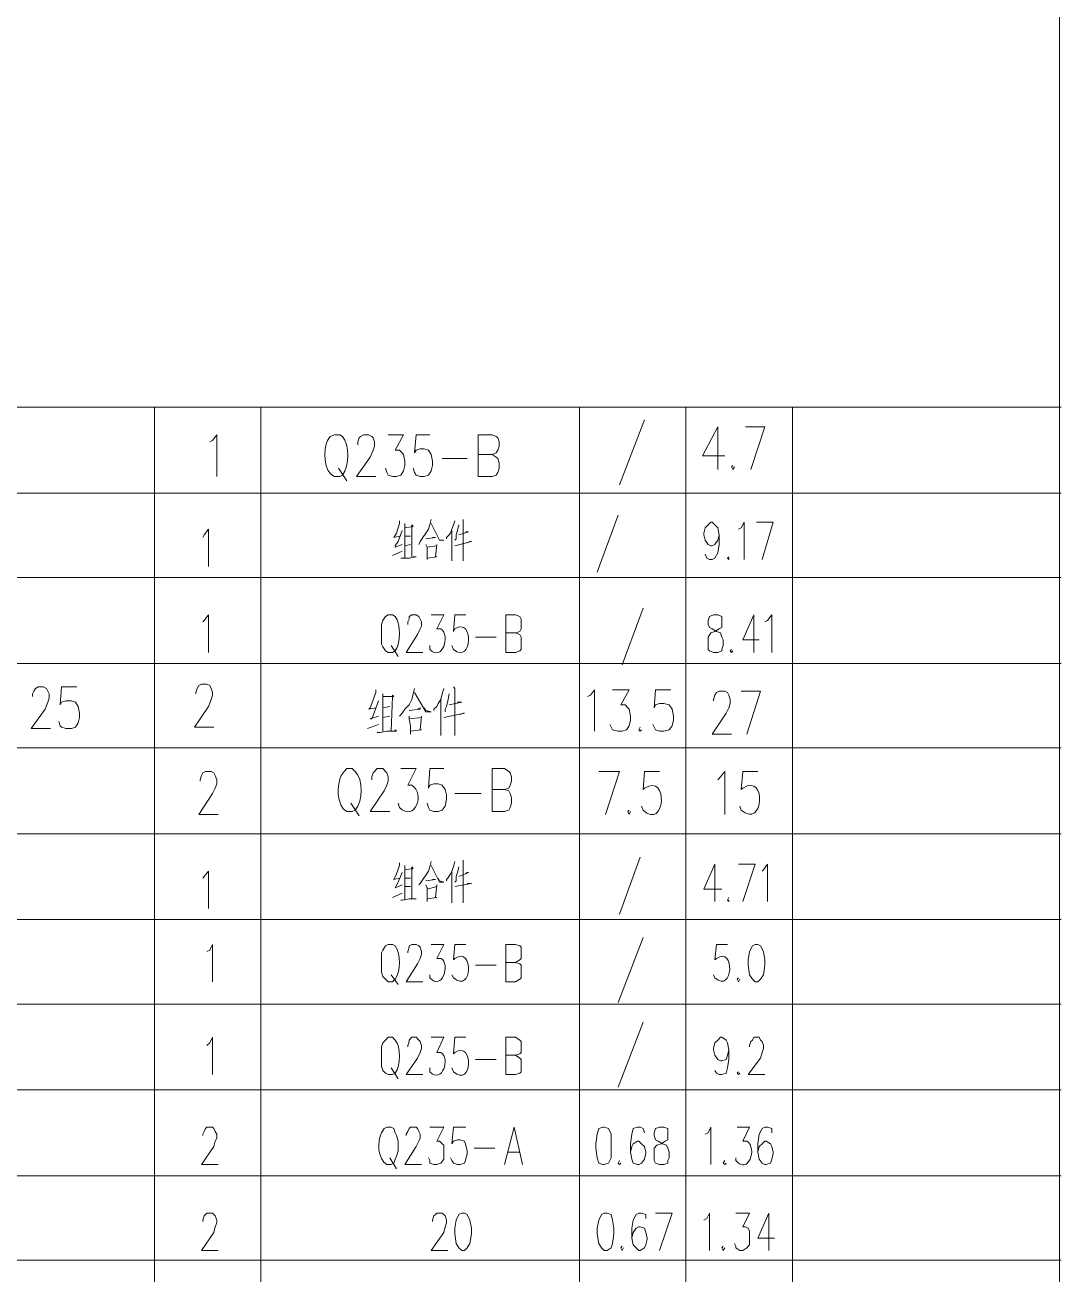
# Model space of a CAD drawing. Header units: millimetres. Extents: x 0 to 819, y 0 to 1152.
# Drawn here: x 684.5 to 819.2, y 295.5 to 457.9 of the extents above; entities that cross this region are included whole.
import ezdxf

# ---------------------------------------------------------------- set-up
doc = ezdxf.new("R2010")
doc.units = ezdxf.units.MM
doc.layers.add('1', color=7, linetype='Continuous')

msp = doc.modelspace()

# ---------------------------------------------------------------- linework, layer by layer
at = {"layer": '1', "color": 0, "lineweight": 18}
for points in [[(819, 14.361732), (43.56, 14.361732), (43.56, 1151.601732), (819, 1151.601732), (819, 14.361732)], [(819, 410.541732), (819, 455.001732)], [(819, 410.541732), (819, 366.261732)], [(819, 321.801732), (819, 366.261732)], [(819, 321.801732), (819, 255.201732)]]:
    msp.add_lwpolyline(points, dxfattribs=at)
at = {"layer": '1', "color": 0, "lineweight": 9}
for points in [[(819.18, 408.201732), (569.34, 408.201732)], [(701.28, 397.041732), (701.28, 408.201732)], [(715.14, 397.041732), (715.14, 408.201732)], [(756.54, 397.041732), (756.54, 408.201732)], [(770.4, 397.041732), (770.4, 408.201732)], [(784.26, 397.041732), (784.26, 408.201732)], [(765, 406.581732), (761.76, 398.121732)], [(708.48, 403.701732), (708.84, 403.881732), (709.38, 404.601732), (709.38, 399.201732)], [(727.74, 403.341732), (727.74, 403.701732), (727.92, 404.241732), (728.1, 404.421732), (728.46, 404.601732), (729.18, 404.601732), (729.54, 404.421732), (729.72, 404.241732), (729.9, 403.701732), (729.9, 403.161732), (729.72, 402.621732), (729.36, 401.721732), (727.56, 399.201732), (730.08, 399.201732)], [(731.7, 404.601732), (733.68, 404.601732), (732.6, 402.621732), (733.14, 402.621732), (733.5, 402.261732), (733.68, 402.081732), (733.86, 401.181732), (733.86, 400.641732), (733.68, 399.921732), (733.32, 399.381732), (732.78, 399.201732), (732.24, 399.201732), (731.7, 399.381732), (731.52, 399.741732), (731.34, 400.281732)], [(737.1, 404.601732), (735.3, 404.601732), (735.12, 402.261732), (735.3, 402.621732), (735.84, 402.801732), (736.38, 402.801732), (736.92, 402.621732), (737.28, 402.081732), (737.46, 401.181732), (737.46, 400.641732), (737.28, 399.921732), (736.92, 399.381732), (736.38, 399.201732), (735.84, 399.201732), (735.3, 399.381732), (735.12, 399.741732), (734.94, 400.281732)], [(743.4, 399.201732), (743.4, 404.601732), (745.2, 404.601732), (745.74, 404.421732), (745.92, 404.241732), (746.1, 403.701732), (746.1, 403.161732), (745.92, 402.621732), (745.74, 402.261732), (745.2, 402.081732), (743.4, 402.081732)], [(774.54, 405.681732), (772.56, 401.901732), (775.44, 401.901732)], [(774.54, 405.681732), (774.54, 400.101732)], [(778.14, 405.681732), (780.66, 405.681732), (778.86, 400.101732)], [(738.72, 401.541732), (741.96, 401.541732)], [(745.2, 402.081732), (745.74, 401.721732), (745.92, 401.541732), (746.1, 401.001732), (746.1, 400.281732), (745.92, 399.741732), (745.74, 399.381732), (745.2, 399.201732), (743.4, 399.201732)], [(725.22, 400.281732), (726.3, 398.661732)], [(776.52, 400.641732), (776.34, 400.461732), (776.52, 400.101732), (776.7, 400.461732)], [(819.18, 397.041732), (569.34, 397.041732)], [(819.18, 397.041732), (569.34, 397.041732)], [(701.28, 386.061732), (701.28, 397.041732)], [(715.14, 386.061732), (715.14, 397.041732)], [(756.54, 386.061732), (756.54, 397.041732)], [(770.4, 386.061732), (770.4, 397.041732)], [(784.26, 386.061732), (784.26, 397.041732)], [(733.14, 393.441732), (733.14, 393.081732), (732.78, 391.821732), (732.42, 391.281732), (732.42, 391.281732), (733.14, 391.461732)], [(733.86, 393.081732), (733.86, 392.541732), (733.86, 388.581732)], [(737.28, 393.621732), (737.1, 392.901732), (736.92, 392.361732), (736.56, 391.821732), (736.2, 391.281732), (735.84, 390.741732), (735.66, 390.381732)], [(737.28, 393.081732), (738.36, 390.921732), (738.9, 390.921732), (738.36, 390.921732), (738.18, 391.281732)], [(740.34, 393.441732), (740.16, 392.901732), (739.98, 392.361732), (739.8, 391.821732), (739.44, 391.461732), (739.26, 391.281732), (739.26, 391.101732)], [(741.42, 393.621732), (741.42, 393.441732), (741.42, 393.621732), (741.42, 388.221732), (741.42, 389.301732)], [(761.58, 394.161732), (758.88, 386.781732)], [(774.72, 391.641732), (774.54, 390.921732), (774.18, 390.381732), (773.82, 390.201732), (773.64, 390.201732), (773.28, 390.381732), (772.92, 390.921732), (772.74, 391.641732), (772.74, 391.821732), (772.92, 392.541732), (773.28, 392.901732), (773.64, 393.261732), (773.82, 393.261732), (774.18, 392.901732), (774.54, 392.541732), (774.72, 391.641732), (774.72, 390.381732), (774.54, 389.301732), (774.18, 388.581732), (773.82, 388.401732), (773.46, 388.401732), (773.1, 388.581732), (772.92, 389.121732)], [(777.24, 392.361732), (777.6, 392.541732), (777.96, 393.261732), (777.96, 388.401732)], [(779.58, 393.261732), (781.74, 393.261732), (780.3, 388.401732)], [(707.58, 391.281732), (707.76, 391.641732), (708.3, 392.361732), (708.3, 387.501732)], [(733.5, 392.181732), (732.96, 390.741732), (732.6, 390.201732), (732.6, 390.021732), (733.5, 390.381732)], [(733.86, 392.541732), (734.94, 392.721732), (734.76, 392.901732), (734.76, 392.541732), (734.76, 388.761732)], [(734.58, 391.461732), (733.86, 391.461732)], [(739.98, 392.181732), (739.98, 388.221732), (739.98, 388.941732)], [(740.88, 392.901732), (740.7, 392.181732), (740.52, 391.641732), (740.52, 391.101732), (740.34, 390.921732)], [(740.88, 391.641732), (742.14, 392.001732), (741.96, 392.001732), (741.78, 392.001732)], [(733.86, 390.201732), (734.58, 390.381732)], [(736.56, 391.101732), (737.82, 391.281732), (737.82, 391.281732), (737.46, 391.281732)], [(736.56, 390.381732), (736.74, 390.021732), (736.74, 389.301732), (736.74, 388.401732), (736.74, 388.581732), (738, 388.761732), (737.82, 388.761732), (738, 390.381732), (738, 390.201732), (736.74, 390.021732)], [(740.34, 390.201732), (742.5, 390.741732), (742.32, 390.741732), (741.96, 390.561732)], [(732.24, 388.941732), (733.5, 389.481732)], [(733.32, 388.581732), (733.5, 388.581732), (734.4, 388.581732), (735.3, 388.761732), (735.12, 388.761732), (735.12, 388.761732), (734.94, 388.761732)], [(775.98, 388.761732), (775.8, 388.581732), (775.98, 388.401732), (775.98, 388.581732)], [(819.18, 386.061732), (569.34, 386.061732)], [(819.18, 386.061732), (569.34, 386.061732)], [(701.28, 374.901732), (701.28, 386.061732)], [(715.14, 374.901732), (715.14, 386.061732)], [(756.54, 374.901732), (756.54, 386.061732)], [(770.4, 374.901732), (770.4, 386.061732)], [(770.4, 386.061732), (770.4, 374.901732)], [(784.26, 374.901732), (784.26, 386.061732)], [(764.82, 382.101732), (762.12, 374.721732)], [(707.58, 380.301732), (707.76, 380.481732), (708.3, 381.201732), (708.3, 376.341732)], [(734.22, 379.941732), (734.22, 380.301732), (734.4, 380.661732), (734.4, 381.021732), (734.76, 381.201732), (735.3, 381.201732), (735.66, 381.021732), (735.84, 380.661732), (736.02, 380.301732), (736.02, 379.761732), (735.84, 379.401732), (735.48, 378.681732), (734.04, 376.341732), (736.2, 376.341732)], [(747, 376.341732), (747, 381.201732), (748.26, 381.201732), (748.8, 381.021732), (748.98, 380.661732), (748.98, 380.301732), (748.98, 379.761732), (748.98, 379.401732), (748.8, 379.041732), (748.26, 378.861732), (747, 378.861732)], [(774, 381.201732), (773.46, 381.021732), (773.28, 380.481732), (773.28, 379.941732), (773.46, 379.581732), (773.82, 379.401732), (774.36, 379.041732), (774.9, 378.861732), (775.08, 378.321732), (775.26, 377.961732), (775.26, 377.241732), (775.08, 376.701732), (775.08, 376.521732), (774.54, 376.341732), (774, 376.341732), (773.46, 376.521732), (773.28, 376.701732), (773.28, 377.241732), (773.28, 377.961732), (773.28, 378.321732), (773.64, 378.861732), (774.18, 379.041732), (774.72, 379.401732), (775.08, 379.581732), (775.08, 379.941732), (775.08, 380.481732), (775.08, 381.021732), (774.54, 381.201732), (774, 381.201732)], [(779.22, 381.201732), (777.78, 377.961732), (779.94, 377.961732)], [(779.22, 381.201732), (779.22, 376.341732)], [(780.66, 380.301732), (781.02, 380.481732), (781.56, 381.201732), (781.56, 376.341732)], [(748.26, 378.861732), (748.8, 378.681732), (748.98, 378.321732), (748.98, 377.961732), (748.98, 377.241732), (748.98, 376.701732), (748.8, 376.521732), (748.26, 376.341732), (747, 376.341732)], [(732.06, 377.241732), (732.96, 375.801732)], [(743.04, 378.321732), (745.74, 378.321732)], [(776.34, 376.701732), (776.16, 376.521732), (776.34, 376.341732), (776.52, 376.521732)], [(819.18, 374.901732), (569.34, 374.901732)], [(819.18, 374.901732), (569.34, 374.901732)], [(701.28, 363.921732), (701.28, 374.901732)], [(715.14, 363.921732), (715.14, 374.901732)], [(756.54, 363.921732), (756.54, 374.901732)], [(770.4, 363.921732), (770.4, 374.901732)], [(784.26, 363.921732), (784.26, 374.901732)], [(706.68, 370.941732), (706.68, 371.121732), (706.86, 371.661732), (707.04, 372.021732), (707.4, 372.201732), (708.12, 372.201732), (708.48, 372.021732), (708.66, 371.661732), (708.84, 371.121732), (708.84, 370.761732), (708.66, 370.221732), (708.3, 369.321732), (706.5, 366.621732), (709.02, 366.621732)], [(685.44, 370.581732), (685.44, 370.941732), (685.62, 371.301732), (685.8, 371.661732), (686.16, 371.841732), (686.88, 371.841732), (687.24, 371.661732), (687.42, 371.301732), (687.6, 370.941732), (687.6, 370.401732), (687.42, 369.861732), (687.06, 368.961732), (685.26, 366.441732), (687.78, 366.441732)], [(691.2, 371.841732), (689.22, 371.841732), (689.04, 369.501732), (689.22, 369.861732), (689.76, 370.041732), (690.48, 370.041732), (691.02, 369.861732), (691.38, 369.321732), (691.56, 368.421732), (691.56, 367.881732), (691.38, 367.161732), (691.02, 366.621732), (690.48, 366.441732), (689.76, 366.441732), (689.22, 366.621732), (689.04, 366.801732), (688.86, 367.341732)], [(730.08, 371.481732), (730.08, 371.121732), (729.54, 369.681732), (729.36, 369.141732), (729.18, 368.961732), (730.08, 369.141732)], [(730.98, 370.941732), (730.98, 370.581732), (730.98, 366.081732)], [(730.98, 370.581732), (732.42, 370.581732), (732.24, 370.761732), (732.24, 370.581732), (732.06, 366.081732)], [(735.12, 371.661732), (734.94, 370.941732), (734.76, 370.221732), (734.4, 369.501732), (733.86, 368.961732), (733.5, 368.421732), (733.14, 368.061732)], [(735.12, 371.121732), (736.56, 368.601732), (737.28, 368.601732), (736.56, 368.781732), (736.38, 369.141732)], [(738.9, 371.661732), (738.72, 370.941732), (738.54, 370.221732), (738.18, 369.681732), (738, 369.321732), (737.64, 368.961732), (737.64, 368.781732)], [(739.62, 370.941732), (739.44, 370.041732), (739.26, 369.321732), (739.08, 368.961732), (739.08, 368.601732)], [(740.16, 371.841732), (740.34, 371.661732), (740.34, 371.661732), (740.34, 365.541732), (740.34, 366.801732)], [(757.62, 370.581732), (757.98, 370.761732), (758.52, 371.481732), (758.52, 366.081732)], [(760.86, 371.481732), (763.02, 371.481732), (761.94, 369.501732), (762.48, 369.501732), (762.84, 369.141732), (763.02, 368.961732), (763.2, 368.061732), (763.2, 367.521732), (763.02, 366.801732), (762.66, 366.261732), (762.12, 366.081732), (761.58, 366.081732), (760.86, 366.261732), (760.68, 366.621732), (760.5, 366.981732)], [(768.42, 371.481732), (766.44, 371.481732), (766.26, 369.141732), (766.44, 369.501732), (766.98, 369.681732), (767.52, 369.681732), (768.24, 369.501732), (768.6, 368.961732), (768.78, 368.061732), (768.78, 367.521732), (768.6, 366.801732), (768.24, 366.261732), (767.52, 366.081732), (766.98, 366.081732), (766.44, 366.261732), (766.26, 366.621732), (766.08, 366.981732)], [(774, 370.041732), (774, 370.221732), (774.18, 370.761732), (774.36, 371.121732), (774.72, 371.301732), (775.44, 371.301732), (775.8, 371.121732), (775.98, 370.761732), (776.16, 370.221732), (776.16, 369.681732), (775.98, 369.141732), (775.62, 368.421732), (773.82, 365.721732), (776.34, 365.721732)], [(777.6, 371.301732), (780.12, 371.301732), (778.32, 365.721732)], [(730.44, 370.041732), (729.9, 368.601732), (729.54, 367.701732), (729.36, 367.701732), (730.44, 368.061732)], [(731.88, 369.321732), (730.98, 369.141732)], [(734.4, 368.781732), (735.84, 368.961732), (735.84, 369.141732), (735.48, 368.961732)], [(738.54, 370.221732), (738.54, 367.161732), (738.54, 365.541732), (738.54, 365.901732), (738.54, 366.441732)], [(739.62, 369.501732), (741.24, 369.861732), (741.06, 369.861732), (740.7, 369.861732)], [(730.98, 367.881732), (731.88, 368.061732)], [(734.4, 368.061732), (734.4, 367.701732), (734.58, 366.801732), (734.58, 365.721732), (734.58, 366.081732), (736.02, 366.261732), (735.84, 366.261732), (736.02, 368.061732), (736.02, 367.881732), (734.4, 367.701732)], [(738.9, 367.881732), (741.6, 368.421732), (741.42, 368.421732), (741.06, 368.241732)], [(729, 366.441732), (730.44, 366.981732)], [(730.26, 365.901732), (730.62, 365.901732), (731.52, 366.081732), (732.78, 366.081732), (732.6, 366.261732), (732.6, 366.081732), (732.24, 366.081732)], [(764.46, 366.621732), (764.28, 366.261732), (764.46, 366.081732), (764.64, 366.261732)], [(819.18, 363.921732), (569.34, 363.921732)], [(819.18, 363.921732), (569.34, 363.921732)], [(701.28, 352.761732), (701.28, 363.921732)], [(715.14, 352.761732), (715.14, 363.921732)], [(756.54, 352.761732), (756.54, 363.921732)], [(770.4, 352.761732), (770.4, 363.921732)], [(784.26, 352.761732), (784.26, 363.921732)], [(707.22, 359.601732), (707.22, 359.781732), (707.4, 360.321732), (707.58, 360.681732), (707.94, 360.861732), (708.66, 360.861732), (709.02, 360.681732), (709.2, 360.321732), (709.38, 359.781732), (709.38, 359.241732), (709.2, 358.701732), (708.84, 357.981732), (707.04, 355.281732), (709.56, 355.281732)], [(729.54, 359.781732), (729.54, 360.141732), (729.72, 360.681732), (729.9, 360.861732), (730.26, 361.221732), (730.98, 361.221732), (731.34, 360.861732), (731.52, 360.681732), (731.7, 360.141732), (731.7, 359.601732), (731.52, 359.061732), (731.16, 358.341732), (729.36, 355.641732), (731.88, 355.641732)], [(738.9, 361.221732), (737.1, 361.221732), (736.92, 358.701732), (737.1, 359.061732), (737.64, 359.241732), (738.18, 359.241732), (738.72, 359.061732), (739.08, 358.521732), (739.26, 357.801732), (739.26, 357.261732), (739.08, 356.361732), (738.72, 355.821732), (738.18, 355.641732), (737.64, 355.641732), (737.1, 355.821732), (736.92, 356.181732), (736.74, 356.721732)], [(745.2, 355.641732), (745.2, 361.221732), (746.82, 361.221732), (747.36, 360.861732), (747.54, 360.681732), (747.72, 360.141732), (747.72, 359.601732), (747.54, 359.061732), (747.36, 358.701732), (746.82, 358.521732), (745.2, 358.521732)], [(759.06, 360.861732), (761.76, 360.861732), (759.96, 355.281732)], [(774.54, 359.781732), (774.9, 360.141732), (775.44, 360.861732), (775.44, 355.281732)], [(740.34, 357.981732), (743.76, 357.981732)], [(746.82, 358.521732), (747.36, 358.341732), (747.54, 357.981732), (747.72, 357.441732), (747.72, 356.721732), (747.54, 356.181732), (747.36, 355.821732), (746.82, 355.641732), (745.2, 355.641732)], [(726.84, 356.721732), (727.92, 355.101732)], [(763.02, 355.821732), (762.84, 355.641732), (763.02, 355.281732), (763.2, 355.641732)], [(819.18, 352.761732), (569.34, 352.761732)], [(819.18, 352.761732), (569.34, 352.761732)], [(701.28, 341.601732), (701.28, 352.761732)], [(715.14, 341.601732), (715.14, 352.761732)], [(756.54, 341.601732), (756.54, 352.761732)], [(770.4, 341.601732), (770.4, 352.761732)], [(784.26, 341.601732), (784.26, 352.761732)], [(737.28, 349.161732), (737.1, 348.441732), (736.92, 347.901732), (736.56, 347.361732), (736.2, 346.821732), (735.84, 346.281732), (735.66, 346.101732)], [(740.34, 349.161732), (740.16, 348.441732), (739.98, 347.901732), (739.8, 347.541732), (739.44, 347.001732), (739.26, 346.821732), (739.26, 346.641732)], [(741.42, 349.341732), (741.42, 349.161732), (741.42, 349.161732), (741.42, 343.761732), (741.42, 344.841732)], [(764.46, 349.701732), (761.76, 342.321732)], [(707.58, 347.001732), (707.76, 347.181732), (708.3, 347.901732), (708.3, 343.041732)], [(733.14, 348.981732), (733.14, 348.621732), (732.78, 347.541732), (732.42, 346.821732), (732.42, 346.821732), (733.14, 347.001732)], [(733.5, 347.721732), (732.96, 346.461732), (732.6, 345.741732), (732.6, 345.741732), (733.5, 346.101732)], [(733.86, 348.621732), (733.86, 348.261732), (733.86, 344.121732)], [(733.86, 348.081732), (734.94, 348.261732), (734.76, 348.441732), (734.76, 348.261732), (734.76, 344.301732)], [(737.28, 348.621732), (738.36, 346.461732), (738.9, 346.461732), (738.36, 346.641732), (738.18, 347.001732)], [(739.98, 347.901732), (739.98, 343.761732), (739.98, 344.661732)], [(740.88, 348.441732), (740.7, 347.721732), (740.52, 347.181732), (740.52, 346.641732), (740.34, 346.461732)], [(740.88, 347.181732), (742.14, 347.721732), (741.96, 347.721732), (741.78, 347.541732)], [(774.18, 348.801732), (772.74, 345.561732), (775.08, 345.561732)], [(774.18, 348.801732), (774.18, 343.941732)], [(777.24, 348.801732), (779.4, 348.801732), (777.78, 343.941732)], [(780.3, 347.901732), (780.48, 348.081732), (781.02, 348.801732), (781.02, 343.941732)], [(734.58, 347.001732), (733.86, 347.001732)], [(733.86, 345.921732), (734.58, 345.921732)], [(736.56, 346.641732), (737.82, 346.821732), (737.82, 346.821732), (737.46, 346.821732)], [(736.56, 346.101732), (736.74, 345.741732), (736.74, 344.841732), (736.74, 343.941732), (736.74, 344.301732), (738, 344.481732), (737.82, 344.481732), (738, 346.101732), (738, 345.921732), (736.74, 345.561732)], [(740.34, 345.921732), (742.5, 346.281732), (742.32, 346.281732), (741.96, 346.281732)], [(732.24, 344.481732), (733.5, 345.021732)], [(733.32, 344.121732), (733.5, 344.121732), (734.4, 344.301732), (735.3, 344.301732), (735.12, 344.301732), (734.94, 344.301732)], [(775.98, 344.481732), (775.8, 344.121732), (775.98, 343.941732), (775.98, 344.121732)], [(819.18, 341.601732), (569.34, 341.601732)], [(819.18, 341.601732), (569.34, 341.601732)], [(701.28, 330.621732), (701.28, 341.601732)], [(715.14, 330.621732), (715.14, 341.601732)], [(756.54, 330.621732), (756.54, 341.601732)], [(770.4, 330.621732), (770.4, 341.601732)], [(784.26, 330.621732), (784.26, 341.601732)], [(708.12, 337.461732), (708.48, 337.641732), (708.84, 338.361732), (708.84, 333.501732)], [(734.22, 337.281732), (734.22, 337.461732), (734.4, 338.001732), (734.4, 338.181732), (734.76, 338.361732), (735.3, 338.361732), (735.66, 338.181732), (735.84, 338.001732), (736.02, 337.461732), (736.02, 337.101732), (735.84, 336.561732), (735.48, 335.841732), (734.04, 333.501732), (736.2, 333.501732)], [(747, 333.501732), (747, 338.361732), (748.26, 338.361732), (748.8, 338.181732), (748.98, 338.001732), (748.98, 337.461732), (748.98, 337.101732), (748.98, 336.561732), (748.8, 336.381732), (748.26, 336.021732), (747, 336.021732)], [(764.82, 339.261732), (761.58, 330.801732)], [(779.4, 338.361732), (779.04, 338.181732), (778.68, 337.461732), (778.5, 336.381732), (778.5, 335.661732), (778.68, 334.401732), (779.04, 333.861732), (779.4, 333.501732), (779.76, 333.501732), (780.12, 333.861732), (780.48, 334.401732), (780.66, 335.661732), (780.66, 336.381732), (780.48, 337.461732), (780.12, 338.181732), (779.76, 338.361732), (779.4, 338.361732)], [(743.04, 335.661732), (745.74, 335.661732)], [(748.26, 336.021732), (748.8, 335.841732), (748.98, 335.661732), (748.98, 335.121732), (748.98, 334.401732), (748.98, 334.041732), (748.8, 333.861732), (748.26, 333.501732), (747, 333.501732)], [(732.06, 334.401732), (732.96, 333.141732)], [(777.24, 334.041732), (777.06, 333.861732), (777.24, 333.501732), (777.42, 333.861732)], [(819.18, 330.621732), (569.34, 330.621732)], [(819.18, 330.621732), (569.34, 330.621732)], [(701.28, 319.461732), (701.28, 330.621732)], [(715.14, 319.461732), (715.14, 330.621732)], [(756.54, 319.461732), (756.54, 330.621732)], [(770.4, 319.461732), (770.4, 330.621732)], [(784.26, 319.461732), (784.26, 330.621732)], [(764.82, 328.281732), (761.58, 319.821732)], [(708.12, 325.221732), (708.48, 325.581732), (708.84, 326.301732), (708.84, 321.441732)], [(734.22, 325.041732), (734.22, 325.221732), (734.4, 325.761732), (734.4, 325.941732), (734.76, 326.301732), (735.3, 326.301732), (735.66, 325.941732), (735.84, 325.761732), (736.02, 325.221732), (736.02, 324.861732), (735.84, 324.321732), (735.48, 323.601732), (734.04, 321.441732), (736.2, 321.441732)], [(747, 321.441732), (747, 326.301732), (748.26, 326.301732), (748.8, 325.941732), (748.98, 325.761732), (748.98, 325.221732), (748.98, 324.861732), (748.98, 324.321732), (748.8, 324.141732), (748.26, 323.961732), (747, 323.961732)], [(775.98, 324.681732), (775.8, 323.961732), (775.62, 323.421732), (775.08, 323.241732), (774.9, 323.241732), (774.54, 323.421732), (774.18, 323.961732), (774, 324.681732), (774, 324.861732), (774.18, 325.581732), (774.54, 325.941732), (774.9, 326.301732), (775.08, 326.301732), (775.62, 325.941732), (775.8, 325.581732), (775.98, 324.681732), (775.98, 323.421732), (775.8, 322.341732), (775.62, 321.621732), (775.08, 321.441732), (774.72, 321.441732), (774.36, 321.621732), (774.18, 321.981732)], [(778.68, 325.041732), (778.68, 325.221732), (778.86, 325.761732), (779.04, 325.941732), (779.22, 326.301732), (779.94, 326.301732), (780.12, 325.941732), (780.3, 325.761732), (780.48, 325.221732), (780.48, 324.861732), (780.3, 324.321732), (780.12, 323.601732), (778.5, 321.441732), (780.66, 321.441732)], [(743.04, 323.421732), (745.74, 323.421732)], [(748.26, 323.961732), (748.8, 323.601732), (748.98, 323.421732), (748.98, 323.061732), (748.98, 322.341732), (748.98, 321.801732), (748.8, 321.621732), (748.26, 321.441732), (747, 321.441732)], [(732.06, 322.341732), (732.96, 320.901732)], [(777.24, 321.801732), (777.06, 321.621732), (777.24, 321.441732), (777.42, 321.621732)], [(819.18, 319.461732), (569.34, 319.461732)], [(819.18, 319.461732), (569.34, 319.461732)], [(701.28, 308.301732), (701.28, 319.461732)], [(715.14, 308.301732), (715.14, 319.461732)], [(756.54, 308.301732), (756.54, 319.461732)], [(770.4, 308.301732), (770.4, 319.461732)], [(784.26, 308.301732), (784.26, 319.461732)], [(707.58, 313.521732), (707.58, 313.701732), (707.76, 314.061732), (707.94, 314.421732), (708.12, 314.601732), (708.84, 314.601732), (709.02, 314.421732), (709.2, 314.061732), (709.38, 313.701732), (709.38, 313.161732), (709.2, 312.801732), (709.02, 312.081732), (707.4, 309.741732), (709.56, 309.741732)], [(734.04, 313.521732), (734.04, 313.701732), (734.22, 314.061732), (734.4, 314.421732), (734.58, 314.601732), (735.3, 314.601732), (735.48, 314.421732), (735.66, 314.061732), (735.84, 313.701732), (735.84, 313.161732), (735.66, 312.801732), (735.3, 312.081732), (733.86, 309.741732), (736.02, 309.741732)], [(737.1, 314.601732), (738.9, 314.601732), (738, 312.801732), (738.36, 312.801732), (738.72, 312.441732), (738.9, 312.261732), (738.9, 311.541732), (738.9, 311.181732), (738.9, 310.461732), (738.54, 309.921732), (738, 309.741732), (737.64, 309.741732), (737.1, 309.921732), (737.1, 310.281732), (736.92, 310.641732)], [(741.78, 314.601732), (740.16, 314.601732), (739.98, 312.441732), (740.16, 312.801732), (740.7, 312.981732), (741.06, 312.981732), (741.6, 312.801732), (741.78, 312.261732), (741.96, 311.541732), (741.96, 311.181732), (741.78, 310.461732), (741.6, 309.921732), (741.06, 309.741732), (740.7, 309.741732), (740.16, 309.921732), (739.98, 310.281732), (739.8, 310.641732)], [(746.82, 309.741732), (748.08, 314.601732), (749.16, 309.741732)], [(759.6, 314.601732), (759.06, 314.421732), (758.88, 313.701732), (758.7, 312.441732), (758.7, 311.901732), (758.88, 310.641732), (759.06, 309.921732), (759.6, 309.741732), (759.78, 309.741732), (760.32, 309.921732), (760.68, 310.641732), (760.68, 311.901732), (760.68, 312.441732), (760.68, 313.701732), (760.32, 314.421732), (759.78, 314.601732), (759.6, 314.601732)], [(765, 313.881732), (764.82, 314.421732), (764.46, 314.601732), (764.1, 314.601732), (763.56, 314.421732), (763.38, 313.701732), (763.2, 312.441732), (763.2, 311.361732), (763.38, 310.461732), (763.56, 309.921732), (764.1, 309.741732), (764.28, 309.741732), (764.64, 309.921732), (765, 310.461732), (765.18, 311.181732), (765.18, 311.361732), (765, 312.081732), (764.64, 312.441732), (764.28, 312.801732), (764.1, 312.801732), (763.56, 312.441732), (763.38, 312.081732), (763.2, 311.361732)], [(766.98, 314.601732), (766.44, 314.421732), (766.26, 313.881732), (766.26, 313.521732), (766.44, 312.981732), (766.8, 312.801732), (767.34, 312.441732), (767.88, 312.261732), (768.06, 311.901732), (768.24, 311.361732), (768.24, 310.641732), (768.06, 310.281732), (768.06, 309.921732), (767.52, 309.741732), (766.98, 309.741732), (766.44, 309.921732), (766.26, 310.281732), (766.26, 310.641732), (766.26, 311.361732), (766.26, 311.901732), (766.62, 312.261732), (767.16, 312.441732), (767.7, 312.801732), (768.06, 312.981732), (768.06, 313.521732), (768.06, 313.881732), (768.06, 314.421732), (767.52, 314.601732), (766.98, 314.601732)], [(772.92, 313.701732), (773.28, 313.881732), (773.64, 314.601732), (773.64, 309.741732)], [(781.56, 313.881732), (781.56, 314.421732), (781.02, 314.601732), (780.66, 314.601732), (780.3, 314.421732), (779.94, 313.701732), (779.76, 312.441732), (779.76, 311.361732), (779.94, 310.461732), (780.3, 309.921732), (780.66, 309.741732), (780.84, 309.741732), (781.38, 309.921732), (781.56, 310.461732), (781.74, 311.181732), (781.74, 311.361732), (781.56, 312.081732), (781.38, 312.441732), (780.84, 312.801732), (780.66, 312.801732), (780.3, 312.441732), (779.94, 312.081732), (779.76, 311.361732)], [(742.86, 311.901732), (745.56, 311.901732)], [(731.88, 310.641732), (732.78, 309.201732)], [(747.18, 311.361732), (748.8, 311.361732)], [(761.76, 310.281732), (761.58, 309.921732), (761.76, 309.741732), (761.94, 309.921732)], [(775.44, 310.281732), (775.26, 309.921732), (775.44, 309.741732), (775.62, 309.921732)], [(819.18, 308.301732), (569.34, 308.301732)], [(819.18, 308.301732), (569.34, 308.301732)], [(701.28, 297.321732), (701.28, 308.301732)], [(715.14, 297.321732), (715.14, 308.301732)], [(756.54, 297.321732), (756.54, 308.301732)], [(770.4, 297.321732), (770.4, 308.301732)], [(784.26, 297.321732), (784.26, 308.301732)], [(707.58, 302.361732), (707.58, 302.541732), (707.76, 303.081732), (707.94, 303.261732), (708.12, 303.441732), (708.84, 303.441732), (709.02, 303.261732), (709.2, 303.081732), (709.38, 302.541732), (709.38, 302.181732), (709.2, 301.641732), (709.02, 300.921732), (707.4, 298.581732), (709.56, 298.581732)], [(737.46, 302.361732), (737.46, 302.541732), (737.64, 303.081732), (737.82, 303.261732), (738, 303.441732), (738.72, 303.441732), (738.9, 303.261732), (739.08, 303.081732), (739.26, 302.541732), (739.26, 302.181732), (739.08, 301.641732), (738.9, 300.921732), (737.28, 298.581732), (739.44, 298.581732)], [(741.24, 303.441732), (740.88, 303.261732), (740.52, 302.541732), (740.34, 301.461732), (740.34, 300.741732), (740.52, 299.481732), (740.88, 298.941732), (741.24, 298.581732), (741.6, 298.581732), (741.96, 298.941732), (742.32, 299.481732), (742.5, 300.741732), (742.5, 301.461732), (742.32, 302.541732), (741.96, 303.261732), (741.6, 303.441732), (741.24, 303.441732)], [(759.78, 303.441732), (759.42, 303.261732), (759.06, 302.541732), (758.88, 301.461732), (758.88, 300.741732), (759.06, 299.481732), (759.42, 298.941732), (759.78, 298.581732), (760.14, 298.581732), (760.68, 298.941732), (760.86, 299.481732), (761.04, 300.741732), (761.04, 301.461732), (760.86, 302.541732), (760.68, 303.261732), (760.14, 303.441732), (759.78, 303.441732)], [(765.18, 302.721732), (765.18, 303.261732), (764.64, 303.441732), (764.28, 303.441732), (763.92, 303.261732), (763.56, 302.541732), (763.38, 301.461732), (763.38, 300.201732), (763.56, 299.301732), (763.92, 298.941732), (764.28, 298.581732), (764.46, 298.581732), (765, 298.941732), (765.18, 299.301732), (765.36, 300.021732), (765.36, 300.201732), (765.18, 300.921732), (765, 301.461732), (764.46, 301.641732), (764.28, 301.641732), (763.92, 301.461732), (763.56, 300.921732), (763.38, 300.201732)], [(766.44, 303.441732), (768.6, 303.441732), (766.98, 298.581732)], [(772.74, 302.541732), (773.1, 302.721732), (773.46, 303.441732), (773.46, 298.581732)], [(776.88, 303.441732), (778.68, 303.441732), (777.78, 301.641732), (778.14, 301.641732), (778.5, 301.461732), (778.68, 301.101732), (778.68, 300.561732), (778.68, 300.021732), (778.68, 299.301732), (778.32, 298.941732), (777.78, 298.581732), (777.42, 298.581732), (776.88, 298.941732), (776.88, 299.121732), (776.7, 299.481732)], [(781.2, 303.441732), (779.76, 300.201732), (781.92, 300.201732)], [(781.2, 303.441732), (781.2, 298.581732)], [(762.12, 299.121732), (761.94, 298.941732), (762.12, 298.581732), (762.3, 298.941732)], [(775.26, 299.121732), (775.08, 298.941732), (775.26, 298.581732), (775.44, 298.941732)], [(819.18, 297.321732), (569.34, 297.321732)], [(819.18, 297.321732), (569.34, 297.321732)], [(701.28, 286.161732), (701.28, 297.321732)], [(715.14, 286.161732), (715.14, 297.321732)], [(756.54, 286.161732), (756.54, 297.321732)], [(770.4, 286.161732), (770.4, 297.321732)], [(784.26, 286.161732), (784.26, 297.321732)]]:
    msp.add_lwpolyline(points, dxfattribs=at)
for points, knots in [([(724.68, 404.601732), (724.68, 404.601732), (724.14, 404.421732), (724.14, 404.421732), (724.14, 404.421732), (723.78, 403.881732), (723.78, 403.881732), (723.24, 402.801732), (723.24, 399.741732), (724.68, 399.201732), (724.68, 399.201732), (725.4, 399.201732), (725.4, 399.201732), (725.4, 399.201732), (725.76, 399.381732), (725.76, 399.381732), (726.66, 400.641732), (726.66, 403.341732), (725.76, 404.421732), (725.76, 404.421732), (725.4, 404.601732), (725.4, 404.601732), (725.4, 404.601732), (724.68, 404.601732), (724.68, 404.601732)], [0, 0, 0, 0, 1, 1, 1, 2, 2, 2, 3, 3, 3, 4, 4, 4, 5, 5, 5, 6, 6, 6, 7, 7, 7, 8, 8, 8, 8]), ([(731.7, 381.201732), (731.7, 381.201732), (731.34, 381.021732), (731.34, 381.021732), (731.34, 381.021732), (730.98, 380.481732), (730.98, 380.481732), (730.98, 380.481732), (730.8, 379.941732), (730.8, 379.941732), (730.8, 379.941732), (730.8, 379.401732), (730.8, 379.401732), (730.8, 379.401732), (730.8, 378.141732), (730.8, 378.141732), (730.8, 378.141732), (730.8, 377.421732), (730.8, 377.421732), (730.8, 377.421732), (730.98, 377.061732), (730.98, 377.061732), (730.98, 377.061732), (731.34, 376.521732), (731.34, 376.521732), (731.34, 376.521732), (731.7, 376.341732), (731.7, 376.341732), (731.7, 376.341732), (732.24, 376.341732), (732.24, 376.341732), (732.24, 376.341732), (732.6, 376.521732), (732.6, 376.521732), (733.32, 377.601732), (733.32, 379.941732), (732.6, 381.021732), (732.6, 381.021732), (732.24, 381.201732), (732.24, 381.201732), (732.24, 381.201732), (731.7, 381.201732), (731.7, 381.201732)], [0, 0, 0, 0, 1, 1, 1, 2, 2, 2, 3, 3, 3, 4, 4, 4, 5, 5, 5, 6, 6, 6, 7, 7, 7, 8, 8, 8, 9, 9, 9, 10, 10, 10, 11, 11, 11, 12, 12, 12, 13, 13, 13, 14, 14, 14, 14]), ([(737.28, 381.201732), (737.28, 381.201732), (738.9, 381.201732), (738.9, 381.201732), (738.9, 381.201732), (738, 379.401732), (738, 379.401732), (738, 379.401732), (738.54, 379.401732), (738.54, 379.401732), (739.8, 378.501732), (738.72, 375.081732), (737.1, 376.701732), (737.1, 376.701732), (737.1, 377.241732), (737.1, 377.241732)], [0, 0, 0, 0, 1, 1, 1, 2, 2, 2, 3, 3, 3, 4, 4, 4, 5, 5, 5, 5]), ([(741.78, 381.201732), (741.78, 381.201732), (740.34, 381.201732), (740.34, 381.201732), (740.34, 381.201732), (740.16, 379.041732), (740.16, 379.041732), (740.16, 379.041732), (740.34, 379.401732), (740.34, 379.401732), (742.86, 381.021732), (742.68, 374.721732), (740.16, 376.701732), (740.16, 376.701732), (739.98, 377.241732), (739.98, 377.241732)], [0, 0, 0, 0, 1, 1, 1, 2, 2, 2, 3, 3, 3, 4, 4, 4, 5, 5, 5, 5]), ([(726.3, 361.221732), (726.3, 361.221732), (725.94, 360.861732), (725.94, 360.861732), (725.94, 360.861732), (725.58, 360.321732), (725.58, 360.321732), (725.04, 359.241732), (724.86, 356.361732), (726.3, 355.641732), (726.3, 355.641732), (727.02, 355.641732), (727.02, 355.641732), (727.02, 355.641732), (727.38, 355.821732), (727.38, 355.821732), (728.46, 357.081732), (728.46, 359.781732), (727.38, 360.861732), (727.38, 360.861732), (727.02, 361.221732), (727.02, 361.221732), (727.02, 361.221732), (726.3, 361.221732), (726.3, 361.221732)], [0, 0, 0, 0, 1, 1, 1, 2, 2, 2, 3, 3, 3, 4, 4, 4, 5, 5, 5, 6, 6, 6, 7, 7, 7, 8, 8, 8, 8]), ([(733.32, 361.221732), (733.32, 361.221732), (735.3, 361.221732), (735.3, 361.221732), (735.3, 361.221732), (734.22, 359.061732), (734.22, 359.061732), (734.22, 359.061732), (734.76, 359.061732), (734.76, 359.061732), (736.56, 357.981732), (735.12, 354.201732), (733.14, 356.181732), (733.14, 356.181732), (732.96, 356.721732), (732.96, 356.721732)], [0, 0, 0, 0, 1, 1, 1, 2, 2, 2, 3, 3, 3, 4, 4, 4, 5, 5, 5, 5]), ([(766.98, 360.861732), (766.98, 360.861732), (765, 360.861732), (765, 360.861732), (765, 360.861732), (764.82, 358.521732), (764.82, 358.521732), (764.82, 358.521732), (765, 358.701732), (765, 358.701732), (768.24, 360.681732), (767.7, 353.121732), (764.82, 355.821732), (764.82, 355.821732), (764.64, 356.361732), (764.64, 356.361732)], [0, 0, 0, 0, 1, 1, 1, 2, 2, 2, 3, 3, 3, 4, 4, 4, 5, 5, 5, 5]), ([(779.76, 360.861732), (779.76, 360.861732), (777.78, 360.861732), (777.78, 360.861732), (777.78, 360.861732), (777.6, 358.521732), (777.6, 358.521732), (777.6, 358.521732), (777.78, 358.701732), (777.78, 358.701732), (781.02, 360.681732), (780.48, 353.301732), (777.6, 355.821732), (777.6, 355.821732), (777.42, 356.361732), (777.42, 356.361732)], [0, 0, 0, 0, 1, 1, 1, 2, 2, 2, 3, 3, 3, 4, 4, 4, 5, 5, 5, 5]), ([(731.7, 338.361732), (731.7, 338.361732), (731.34, 338.181732), (731.34, 338.181732), (731.34, 338.181732), (730.98, 337.641732), (730.98, 337.641732), (730.98, 337.641732), (730.8, 337.281732), (730.8, 337.281732), (730.8, 337.281732), (730.8, 336.561732), (730.8, 336.561732), (730.8, 336.561732), (730.8, 335.481732), (730.8, 335.481732), (730.8, 335.481732), (730.8, 334.761732), (730.8, 334.761732), (730.8, 334.761732), (730.98, 334.221732), (730.98, 334.221732), (730.98, 334.221732), (731.34, 333.861732), (731.34, 333.861732), (731.34, 333.861732), (731.7, 333.501732), (731.7, 333.501732), (731.7, 333.501732), (732.24, 333.501732), (732.24, 333.501732), (732.24, 333.501732), (732.6, 333.861732), (732.6, 333.861732), (733.32, 334.941732), (733.32, 337.101732), (732.6, 338.181732), (732.6, 338.181732), (732.24, 338.361732), (732.24, 338.361732), (732.24, 338.361732), (731.7, 338.361732), (731.7, 338.361732)], [0, 0, 0, 0, 1, 1, 1, 2, 2, 2, 3, 3, 3, 4, 4, 4, 5, 5, 5, 6, 6, 6, 7, 7, 7, 8, 8, 8, 9, 9, 9, 10, 10, 10, 11, 11, 11, 12, 12, 12, 13, 13, 13, 14, 14, 14, 14]), ([(737.28, 338.361732), (737.28, 338.361732), (738.9, 338.361732), (738.9, 338.361732), (738.9, 338.361732), (738, 336.561732), (738, 336.561732), (738, 336.561732), (738.54, 336.561732), (738.54, 336.561732), (739.8, 335.841732), (738.72, 332.241732), (737.1, 334.041732), (737.1, 334.041732), (737.1, 334.401732), (737.1, 334.401732)], [0, 0, 0, 0, 1, 1, 1, 2, 2, 2, 3, 3, 3, 4, 4, 4, 5, 5, 5, 5]), ([(741.78, 338.361732), (741.78, 338.361732), (740.34, 338.361732), (740.34, 338.361732), (740.34, 338.361732), (740.16, 336.381732), (740.16, 336.381732), (740.16, 336.381732), (740.34, 336.561732), (740.34, 336.561732), (742.86, 338.181732), (742.68, 331.881732), (740.16, 334.041732), (740.16, 334.041732), (739.98, 334.401732), (739.98, 334.401732)], [0, 0, 0, 0, 1, 1, 1, 2, 2, 2, 3, 3, 3, 4, 4, 4, 5, 5, 5, 5]), ([(775.8, 338.361732), (775.8, 338.361732), (774.36, 338.361732), (774.36, 338.361732), (774.36, 338.361732), (774.18, 336.381732), (774.18, 336.381732), (774.18, 336.381732), (774.36, 336.561732), (774.36, 336.561732), (776.88, 338.181732), (776.52, 331.881732), (774.18, 334.041732), (774.18, 334.041732), (774, 334.401732), (774, 334.401732)], [0, 0, 0, 0, 1, 1, 1, 2, 2, 2, 3, 3, 3, 4, 4, 4, 5, 5, 5, 5]), ([(731.7, 326.301732), (731.7, 326.301732), (731.34, 325.941732), (731.34, 325.941732), (731.34, 325.941732), (730.98, 325.581732), (730.98, 325.581732), (730.98, 325.581732), (730.8, 325.041732), (730.8, 325.041732), (730.8, 325.041732), (730.8, 324.321732), (730.8, 324.321732), (730.8, 324.321732), (730.8, 323.241732), (730.8, 323.241732), (730.8, 323.241732), (730.8, 322.521732), (730.8, 322.521732), (730.8, 322.521732), (730.98, 321.981732), (730.98, 321.981732), (730.98, 321.981732), (731.34, 321.621732), (731.34, 321.621732), (731.34, 321.621732), (731.7, 321.441732), (731.7, 321.441732), (731.7, 321.441732), (732.24, 321.441732), (732.24, 321.441732), (732.24, 321.441732), (732.6, 321.621732), (732.6, 321.621732), (733.32, 322.701732), (733.32, 325.041732), (732.6, 325.941732), (732.6, 325.941732), (732.24, 326.301732), (732.24, 326.301732), (732.24, 326.301732), (731.7, 326.301732), (731.7, 326.301732)], [0, 0, 0, 0, 1, 1, 1, 2, 2, 2, 3, 3, 3, 4, 4, 4, 5, 5, 5, 6, 6, 6, 7, 7, 7, 8, 8, 8, 9, 9, 9, 10, 10, 10, 11, 11, 11, 12, 12, 12, 13, 13, 13, 14, 14, 14, 14]), ([(737.28, 326.301732), (737.28, 326.301732), (738.9, 326.301732), (738.9, 326.301732), (738.9, 326.301732), (738, 324.321732), (738, 324.321732), (738, 324.321732), (738.54, 324.321732), (738.54, 324.321732), (739.8, 323.601732), (738.72, 320.181732), (737.1, 321.801732), (737.1, 321.801732), (737.1, 322.341732), (737.1, 322.341732)], [0, 0, 0, 0, 1, 1, 1, 2, 2, 2, 3, 3, 3, 4, 4, 4, 5, 5, 5, 5]), ([(741.78, 326.301732), (741.78, 326.301732), (740.34, 326.301732), (740.34, 326.301732), (740.34, 326.301732), (740.16, 324.141732), (740.16, 324.141732), (740.16, 324.141732), (740.34, 324.321732), (740.34, 324.321732), (742.86, 325.941732), (742.68, 319.641732), (740.16, 321.801732), (740.16, 321.801732), (739.98, 322.341732), (739.98, 322.341732)], [0, 0, 0, 0, 1, 1, 1, 2, 2, 2, 3, 3, 3, 4, 4, 4, 5, 5, 5, 5]), ([(731.52, 314.601732), (731.52, 314.601732), (731.16, 314.421732), (731.16, 314.421732), (731.16, 314.421732), (730.8, 313.881732), (730.8, 313.881732), (730.26, 312.801732), (730.26, 310.461732), (731.52, 309.741732), (731.52, 309.741732), (732.06, 309.741732), (732.06, 309.741732), (732.06, 309.741732), (732.42, 309.921732), (732.42, 309.921732), (732.42, 309.921732), (732.6, 310.461732), (732.6, 310.461732), (732.6, 310.461732), (732.78, 310.821732), (732.78, 310.821732), (732.78, 310.821732), (732.96, 311.541732), (732.96, 311.541732), (732.96, 311.541732), (732.96, 312.801732), (732.96, 312.801732), (732.96, 312.801732), (732.78, 313.521732), (732.78, 313.521732), (732.78, 313.521732), (732.6, 313.881732), (732.6, 313.881732), (732.6, 313.881732), (732.42, 314.421732), (732.42, 314.421732), (732.42, 314.421732), (732.06, 314.601732), (732.06, 314.601732), (732.06, 314.601732), (731.52, 314.601732), (731.52, 314.601732)], [0, 0, 0, 0, 1, 1, 1, 2, 2, 2, 3, 3, 3, 4, 4, 4, 5, 5, 5, 6, 6, 6, 7, 7, 7, 8, 8, 8, 9, 9, 9, 10, 10, 10, 11, 11, 11, 12, 12, 12, 13, 13, 13, 14, 14, 14, 14]), ([(777.06, 314.601732), (777.06, 314.601732), (778.68, 314.601732), (778.68, 314.601732), (778.68, 314.601732), (777.78, 312.801732), (777.78, 312.801732), (777.78, 312.801732), (778.32, 312.801732), (778.32, 312.801732), (779.76, 311.901732), (778.5, 308.301732), (776.88, 310.281732), (776.88, 310.281732), (776.88, 310.641732), (776.88, 310.641732)], [0, 0, 0, 0, 1, 1, 1, 2, 2, 2, 3, 3, 3, 4, 4, 4, 5, 5, 5, 5])]:
    msp.add_open_spline(points, degree=3, knots=knots, dxfattribs=at)

doc.saveas('drawing.dxf')
